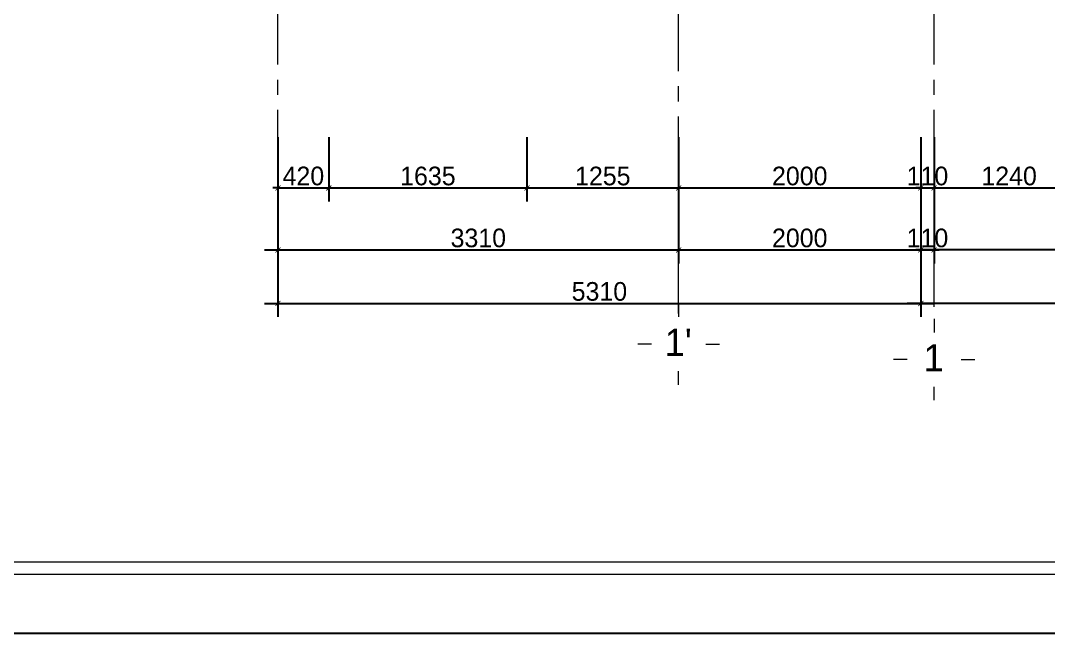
# Model space of a CAD drawing. Header units: millimetres. Extents: x 1832547 to 2001569, y -558009 to -417808.
# Drawn here: x 1911175 to 1919664, y -558009 to -552949 of the extents above; entities that cross this region are included whole.
import ezdxf
from ezdxf.enums import TextEntityAlignment as Align

# ---------------------------------------------------------------- set-up
doc = ezdxf.new("R2010")
doc.units = ezdxf.units.MM
doc.header["$MEASUREMENT"] = 0
doc.linetypes.add('CENTER', pattern=[2, 1.25, -0.25, 0.25, -0.25])
doc.layers.get('0').update_dxf_attribs({"linetype": 'CONTINUOUS'})
doc.layers.get('DEFPOINTS').update_dxf_attribs({"linetype": 'CONTINUOUS'})
for name, color, linetype, lineweight in [('AUDIT_I_160126172308-0', 7, 'CONTINUOUS', 5), ('CA.dim 08', 8, 'CONTINUOUS', 13), ('CA.thay 145', 145, 'CONTINUOUS', 18), ('CA.tim 67', 67, 'CENTER', 9), ('CA.vat lieu 08', 8, 'CONTINUOUS', 5)]:
    doc.layers.add(name, color=color, linetype=linetype, lineweight=lineweight)
doc.styles.add('CA.JSC1', font='Vhavan.ttf', dxfattribs={"width": 0.8})
doc.styles.get("Standard").update_dxf_attribs({"font": 'roman.shx'})
doc.dimstyles.new('CA 70', dxfattribs={"dimscale": 0.7, "dimtxt": 220, "dimasz": 60, "dimexe": 160, "dimexo": 0, "dimgap": 30, "dimtad": 1, "dimdec": 0, "dimrnd": 5, "dimzin": 0, "dimdsep": 46, "dimtxsty": 'Standard', "dimblk": 'ARCHTICK', "dimcen": 0.09, "dimdle": 160, "dimclrd": 256, "dimclre": 256, "dimclrt": 255, "dimadec": 0, "dimazin": 0, "dimtfac": 1, "dimtdec": 0, "dimtix": 1, "dimtmove": 2, "dimatfit": 3, "dimldrblk": 'DOT', "dimfxl": 600, "dimfxlon": 1, "dimtolj": 1, "dimtzin": 0, "dimarcsym": 0})

# ---------------------------------------------------------------- blocks, each defined once
blk = doc.blocks.new('A$C2d76a15f')
blk.add_line((1305.6, 545.7), (27405.3, 545.7))
at = {"color": 4, "linetype": 'Continuous', "lineweight": 18}
blk.add_line((1212.4, 452.5), (27498.5, 452.5), dxfattribs=at)
at = {"layer": 'DEFPOINTS', "ltscale": 600}
blk.add_line((27951, 0), (0, 0), dxfattribs=at)
blk = doc.blocks.new('_ArchTick')
at = {"color": 1, "linetype": 'ByBlock', "const_width": 0.15}
blk.add_lwpolyline([(-0.5, -0.5), (0.5, 0.5)], dxfattribs=at)
blk = doc.blocks.new('*D445')
at = {"layer": 'CA.dim 08', "lineweight": -2, "transparency": 16777216}
for p, q in [((1918719.8, -554422.3), (1918719.8, -554954.3)), ((1924719.9, -554422.3), (1924719.9, -554954.3)), ((1924831.9, -554842.3), (1918607.8, -554842.3))]:
    blk.add_line(p, q, dxfattribs=at)
at = {"layer": 'DEFPOINTS', "color": 0, "transparency": 16777216}
for p in [(1918719.8, -553982.4), (1924719.9, -553982.4), (1918719.8, -554842.3)]:
    blk.add_point(p, dxfattribs=at)
at = {"layer": 'CA.dim 08', "lineweight": -2, "transparency": 16777216, "xscale": 42, "yscale": 42, "zscale": 42, "rotation": 180}
blk.add_blockref('_ArchTick', (1918719.8, -554842.3), dxfattribs=at)
at = {"layer": 'CA.dim 08', "lineweight": -2, "transparency": 16777216, "xscale": 42, "yscale": 42, "zscale": 42}
blk.add_blockref('_ArchTick', (1924719.9, -554842.3), dxfattribs=at)
at = {"layer": 'CA.dim 08', "color": 255, "transparency": 16777216, "insert": (1921719.9, -554744.3), "char_height": 154, "attachment_point": 5}
blk.add_mtext('\\A1;6000', dxfattribs=at)
blk = doc.blocks.new('_DOT')
at = {"color": 1, "linetype": 'ByBlock'}
blk.add_line((-0.5, 0), (-1, 0), dxfattribs=at)
at = {"color": 1, "linetype": 'ByBlock', "const_width": 0.5}
blk.add_lwpolyline([(-0.25, 0, 1), (0.25, 0, 1)], format="xyb", close=True, dxfattribs=at)
blk = doc.blocks.new('*D446')
at = {"layer": 'CA.dim 08', "lineweight": -2, "transparency": 16777216}
for p, q in [((1918609.8, -554863.9), (1918609.8, -555395.9)), ((1924719.9, -554863.9), (1924719.9, -555395.9)), ((1924831.9, -555283.9), (1918497.8, -555283.9))]:
    blk.add_line(p, q, dxfattribs=at)
at = {"layer": 'DEFPOINTS', "color": 0, "transparency": 16777216}
for p in [(1918609.8, -553982.4), (1924719.9, -553982.4), (1918609.8, -555283.9)]:
    blk.add_point(p, dxfattribs=at)
at = {"layer": 'CA.dim 08', "lineweight": -2, "transparency": 16777216, "xscale": 42, "yscale": 42, "zscale": 42, "rotation": 180}
blk.add_blockref('_ArchTick', (1918609.8, -555283.9), dxfattribs=at)
at = {"layer": 'CA.dim 08', "lineweight": -2, "transparency": 16777216, "xscale": 42, "yscale": 42, "zscale": 42}
blk.add_blockref('_ArchTick', (1924719.9, -555283.9), dxfattribs=at)
at = {"layer": 'CA.dim 08', "color": 255, "transparency": 16777216, "insert": (1921664.9, -555185.9), "char_height": 154, "attachment_point": 5}
blk.add_mtext('\\A1;6110', dxfattribs=at)
blk = doc.blocks.new('FDBNDFJKBNFJKDNBFD')
at = {"layer": 'CA.vat lieu 08'}
for p, q in [((664804.5, -453296.5), (664804.5, -453401.5)), ((664594.5, -453611.5), (664489.5, -453611.5)), ((665014.5, -453611.5), (665119.5, -453611.5)), ((664804.5, -453926.5), (664804.5, -453821.5))]:
    blk.add_line(p, q, dxfattribs=at)
blk = doc.blocks.new('*D448')
at = {"layer": 'CA.dim 08', "lineweight": -2, "transparency": 16777216}
for p, q in [((1918609.8, -554422.3), (1918609.8, -554954.3)), ((1918719.8, -554422.3), (1918719.8, -554954.3)), ((1918609.8, -554842.3), (1918567.8, -554842.3)), ((1918609.8, -554842.3), (1918719.8, -554842.3)), ((1918719.8, -554842.3), (1918761.8, -554842.3))]:
    blk.add_line(p, q, dxfattribs=at)
at = {"layer": 'DEFPOINTS', "color": 0, "transparency": 16777216}
for p in [(1918609.8, -553982.4), (1918719.8, -553982.4), (1918719.8, -554842.3)]:
    blk.add_point(p, dxfattribs=at)
at = {"layer": 'CA.dim 08', "lineweight": -2, "transparency": 16777216, "xscale": 42, "yscale": 42, "zscale": 42}
blk.add_blockref('_ArchTick', (1918609.8, -554842.3), dxfattribs=at)
at = {"layer": 'CA.dim 08', "lineweight": -2, "transparency": 16777216, "xscale": 42, "yscale": 42, "zscale": 42, "rotation": 180}
blk.add_blockref('_ArchTick', (1918719.8, -554842.3), dxfattribs=at)
at = {"layer": 'CA.dim 08', "color": 255, "transparency": 16777216, "insert": (1918664.8, -554744.3), "char_height": 154, "attachment_point": 5}
blk.add_mtext('\\A1;110', dxfattribs=at)
blk = doc.blocks.new('*D449')
at = {"layer": 'CA.dim 08', "lineweight": -2, "transparency": 16777216}
for p, q in [((1913300.5, -554422.3), (1913300.5, -554954.3)), ((1916609.8, -554422.3), (1916609.8, -554954.3)), ((1913188.5, -554842.3), (1916721.8, -554842.3))]:
    blk.add_line(p, q, dxfattribs=at)
at = {"layer": 'DEFPOINTS', "color": 0, "transparency": 16777216}
for p in [(1913300.5, -553982.4), (1916609.8, -553982.4), (1916609.8, -554842.3)]:
    blk.add_point(p, dxfattribs=at)
at = {"layer": 'CA.dim 08', "lineweight": -2, "transparency": 16777216, "xscale": 42, "yscale": 42, "zscale": 42, "rotation": 180}
blk.add_blockref('_ArchTick', (1913300.5, -554842.3), dxfattribs=at)
at = {"layer": 'CA.dim 08', "lineweight": -2, "transparency": 16777216, "xscale": 42, "yscale": 42, "zscale": 42}
blk.add_blockref('_ArchTick', (1916609.8, -554842.3), dxfattribs=at)
at = {"layer": 'CA.dim 08', "color": 255, "transparency": 16777216, "insert": (1914955.2, -554744.3), "char_height": 154, "attachment_point": 5}
blk.add_mtext('\\A1;3310', dxfattribs=at)
blk = doc.blocks.new('*D450')
at = {"layer": 'CA.dim 08', "lineweight": -2, "transparency": 16777216}
for p, q in [((1916609.8, -554422.3), (1916609.8, -554954.3)), ((1918609.8, -554422.3), (1918609.8, -554954.3)), ((1916497.8, -554842.3), (1918721.8, -554842.3))]:
    blk.add_line(p, q, dxfattribs=at)
at = {"layer": 'DEFPOINTS', "color": 0, "transparency": 16777216}
for p in [(1916609.8, -553982.4), (1918609.8, -553982.4), (1918609.8, -554842.3)]:
    blk.add_point(p, dxfattribs=at)
at = {"layer": 'CA.dim 08', "lineweight": -2, "transparency": 16777216, "xscale": 42, "yscale": 42, "zscale": 42, "rotation": 180}
blk.add_blockref('_ArchTick', (1916609.8, -554842.3), dxfattribs=at)
at = {"layer": 'CA.dim 08', "lineweight": -2, "transparency": 16777216, "xscale": 42, "yscale": 42, "zscale": 42}
blk.add_blockref('_ArchTick', (1918609.8, -554842.3), dxfattribs=at)
at = {"layer": 'CA.dim 08', "color": 255, "transparency": 16777216, "insert": (1917609.8, -554744.3), "char_height": 154, "attachment_point": 5}
blk.add_mtext('\\A1;2000', dxfattribs=at)
blk = doc.blocks.new('*D451')
at = {"layer": 'CA.dim 08', "lineweight": -2, "transparency": 16777216}
for p, q in [((1913300.5, -554863.9), (1913300.5, -555395.9)), ((1918609.8, -554863.9), (1918609.8, -555395.9)), ((1913188.5, -555283.9), (1918721.8, -555283.9))]:
    blk.add_line(p, q, dxfattribs=at)
at = {"layer": 'DEFPOINTS', "color": 0, "transparency": 16777216}
for p in [(1913300.5, -553982.4), (1918609.8, -553982.4), (1918609.8, -555283.9)]:
    blk.add_point(p, dxfattribs=at)
at = {"layer": 'CA.dim 08', "lineweight": -2, "transparency": 16777216, "xscale": 42, "yscale": 42, "zscale": 42, "rotation": 180}
blk.add_blockref('_ArchTick', (1913300.5, -555283.9), dxfattribs=at)
at = {"layer": 'CA.dim 08', "lineweight": -2, "transparency": 16777216, "xscale": 42, "yscale": 42, "zscale": 42}
blk.add_blockref('_ArchTick', (1918609.8, -555283.9), dxfattribs=at)
at = {"layer": 'CA.dim 08', "color": 255, "transparency": 16777216, "insert": (1915955.2, -555185.9), "char_height": 154, "attachment_point": 5}
blk.add_mtext('\\A1;5310', dxfattribs=at)
blk = doc.blocks.new('*D476')
at = {"layer": 'CA.dim 08', "lineweight": -2, "transparency": 16777216}
for p, q in [((1913300.5, -553910.8), (1913300.5, -554442.8)), ((1913720.5, -553910.8), (1913720.5, -554442.8)), ((1913300.5, -554330.8), (1913258.5, -554330.8)), ((1913300.5, -554330.8), (1913720.5, -554330.8)), ((1913720.5, -554330.8), (1913762.5, -554330.8))]:
    blk.add_line(p, q, dxfattribs=at)
at = {"layer": 'DEFPOINTS', "color": 0, "transparency": 16777216}
for p in [(1913720.5, -552699.2), (1913300.5, -552819.2), (1913720.5, -554330.8)]:
    blk.add_point(p, dxfattribs=at)
at = {"layer": 'CA.dim 08', "lineweight": -2, "transparency": 16777216, "xscale": 42, "yscale": 42, "zscale": 42}
blk.add_blockref('_ArchTick', (1913300.5, -554330.8), dxfattribs=at)
at = {"layer": 'CA.dim 08', "lineweight": -2, "transparency": 16777216, "xscale": 42, "yscale": 42, "zscale": 42, "rotation": 180}
blk.add_blockref('_ArchTick', (1913720.5, -554330.8), dxfattribs=at)
at = {"layer": 'CA.dim 08', "color": 255, "transparency": 16777216, "insert": (1913510.5, -554232.8), "char_height": 154, "attachment_point": 5}
blk.add_mtext('\\A1;420', dxfattribs=at)
blk = doc.blocks.new('*D477')
at = {"layer": 'CA.dim 08', "lineweight": -2, "transparency": 16777216}
for p, q in [((1913720.5, -553910.8), (1913720.5, -554442.8)), ((1915356.7, -553910.8), (1915356.7, -554442.8)), ((1913608.5, -554330.8), (1915468.7, -554330.8))]:
    blk.add_line(p, q, dxfattribs=at)
at = {"layer": 'DEFPOINTS', "color": 0, "transparency": 16777216}
for p in [(1913720.5, -552699.2), (1915356.7, -552819.2), (1915356.7, -554330.8)]:
    blk.add_point(p, dxfattribs=at)
at = {"layer": 'CA.dim 08', "lineweight": -2, "transparency": 16777216, "xscale": 42, "yscale": 42, "zscale": 42, "rotation": 180}
blk.add_blockref('_ArchTick', (1913720.5, -554330.8), dxfattribs=at)
at = {"layer": 'CA.dim 08', "lineweight": -2, "transparency": 16777216, "xscale": 42, "yscale": 42, "zscale": 42}
blk.add_blockref('_ArchTick', (1915356.7, -554330.8), dxfattribs=at)
at = {"layer": 'CA.dim 08', "color": 255, "transparency": 16777216, "insert": (1914538.6, -554232.8), "char_height": 154, "attachment_point": 5}
blk.add_mtext('\\A1;1635', dxfattribs=at)
blk = doc.blocks.new('*D478')
at = {"layer": 'CA.dim 08', "lineweight": -2, "transparency": 16777216}
for p, q in [((1915356.7, -553910.8), (1915356.7, -554442.8)), ((1916609.8, -553910.8), (1916609.8, -554442.8)), ((1915244.7, -554330.8), (1916721.8, -554330.8))]:
    blk.add_line(p, q, dxfattribs=at)
at = {"layer": 'DEFPOINTS', "color": 0, "transparency": 16777216}
for p in [(1916609.8, -552030.7), (1915356.7, -552819.2), (1916609.8, -554330.8)]:
    blk.add_point(p, dxfattribs=at)
at = {"layer": 'CA.dim 08', "lineweight": -2, "transparency": 16777216, "xscale": 42, "yscale": 42, "zscale": 42, "rotation": 180}
blk.add_blockref('_ArchTick', (1915356.7, -554330.8), dxfattribs=at)
at = {"layer": 'CA.dim 08', "lineweight": -2, "transparency": 16777216, "xscale": 42, "yscale": 42, "zscale": 42}
blk.add_blockref('_ArchTick', (1916609.8, -554330.8), dxfattribs=at)
at = {"layer": 'CA.dim 08', "color": 255, "transparency": 16777216, "insert": (1915983.3, -554232.8), "char_height": 154, "attachment_point": 5}
blk.add_mtext('\\A1;1255', dxfattribs=at)
blk = doc.blocks.new('*D479')
at = {"layer": 'CA.dim 08', "lineweight": -2, "transparency": 16777216}
for p, q in [((1916609.8, -553910.8), (1916609.8, -554442.8)), ((1918609.8, -553910.8), (1918609.8, -554442.8)), ((1916497.8, -554330.8), (1918721.8, -554330.8))]:
    blk.add_line(p, q, dxfattribs=at)
at = {"layer": 'DEFPOINTS', "color": 0, "transparency": 16777216}
for p in [(1916609.8, -552030.7), (1918609.8, -552232.2), (1918609.8, -554330.8)]:
    blk.add_point(p, dxfattribs=at)
at = {"layer": 'CA.dim 08', "lineweight": -2, "transparency": 16777216, "xscale": 42, "yscale": 42, "zscale": 42, "rotation": 180}
blk.add_blockref('_ArchTick', (1916609.8, -554330.8), dxfattribs=at)
at = {"layer": 'CA.dim 08', "lineweight": -2, "transparency": 16777216, "xscale": 42, "yscale": 42, "zscale": 42}
blk.add_blockref('_ArchTick', (1918609.8, -554330.8), dxfattribs=at)
at = {"layer": 'CA.dim 08', "color": 255, "transparency": 16777216, "insert": (1917609.8, -554232.8), "char_height": 154, "attachment_point": 5}
blk.add_mtext('\\A1;2000', dxfattribs=at)
blk = doc.blocks.new('*D480')
at = {"layer": 'CA.dim 08', "lineweight": -2, "transparency": 16777216}
for p, q in [((1918609.8, -553910.8), (1918609.8, -554442.8)), ((1918719.8, -553910.8), (1918719.8, -554442.8)), ((1918609.8, -554330.8), (1918567.8, -554330.8)), ((1918609.8, -554330.8), (1918719.8, -554330.8)), ((1918719.8, -554330.8), (1918761.8, -554330.8))]:
    blk.add_line(p, q, dxfattribs=at)
at = {"layer": 'DEFPOINTS', "color": 0, "transparency": 16777216}
for p in [(1918609.8, -552232.2), (1918719.8, -552232.2), (1918719.8, -554330.8)]:
    blk.add_point(p, dxfattribs=at)
at = {"layer": 'CA.dim 08', "lineweight": -2, "transparency": 16777216, "xscale": 42, "yscale": 42, "zscale": 42}
blk.add_blockref('_ArchTick', (1918609.8, -554330.8), dxfattribs=at)
at = {"layer": 'CA.dim 08', "lineweight": -2, "transparency": 16777216, "xscale": 42, "yscale": 42, "zscale": 42, "rotation": 180}
blk.add_blockref('_ArchTick', (1918719.8, -554330.8), dxfattribs=at)
at = {"layer": 'CA.dim 08', "color": 255, "transparency": 16777216, "insert": (1918664.8, -554232.8), "char_height": 154, "attachment_point": 5}
blk.add_mtext('\\A1;110', dxfattribs=at)
blk = doc.blocks.new('*D481')
at = {"layer": 'CA.dim 08', "lineweight": -2, "transparency": 16777216}
for p, q in [((1918719.8, -553910.8), (1918719.8, -554442.8)), ((1919958.1, -553910.8), (1919958.1, -554442.8)), ((1918607.8, -554330.8), (1920070.1, -554330.8))]:
    blk.add_line(p, q, dxfattribs=at)
at = {"layer": 'DEFPOINTS', "color": 0, "transparency": 16777216}
for p in [(1919958.1, -551899.2), (1918719.8, -552232.2), (1919958.1, -554330.8)]:
    blk.add_point(p, dxfattribs=at)
at = {"layer": 'CA.dim 08', "lineweight": -2, "transparency": 16777216, "xscale": 42, "yscale": 42, "zscale": 42, "rotation": 180}
blk.add_blockref('_ArchTick', (1918719.8, -554330.8), dxfattribs=at)
at = {"layer": 'CA.dim 08', "lineweight": -2, "transparency": 16777216, "xscale": 42, "yscale": 42, "zscale": 42}
blk.add_blockref('_ArchTick', (1919958.1, -554330.8), dxfattribs=at)
at = {"layer": 'CA.dim 08', "color": 255, "transparency": 16777216, "insert": (1919338.9, -554232.8), "char_height": 154, "attachment_point": 5}
blk.add_mtext('\\A1;1240', dxfattribs=at)

msp = doc.modelspace()

# ---------------------------------------------------------------- linework, layer by layer
at = {"layer": 'CA.tim 67', "ltscale": 500}
for p, q in [((1913300.5, -555312), (1913300.5, -538939.4)), ((1916609.8, -555365.9), (1916609.8, -538939.4)), ((1918719.8, -555312), (1918719.8, -538939.4))]:
    msp.add_line(p, q, dxfattribs=at)

# ---------------------------------------------------------------- block references
at = {"layer": 'CA.dim 08', "xscale": -1.066666666666667, "yscale": 1.066666666666667, "zscale": 1.066666666666667}
for p in [(2625734.6, -71767.7), (2627844.6, -71895.7)]:
    msp.add_blockref('FDBNDFJKBNFJKDNBFD', p, dxfattribs=at)
at = {"layer": 'CA.thay 145', "xscale": 1.082069156961423, "yscale": 1.082069156961423, "zscale": 1.082069156961423}
msp.add_blockref('A$C2d76a15f', (1906627.1, -558008.8), dxfattribs=at)

# ---------------------------------------------------------------- texts
at = {"layer": 'AUDIT_I_160126172308-0', "style": 'CA.JSC1'}
for s, p in [("1'", (1916606.3, -555604.9)), ('1', (1918716.3, -555732.9))]:
    msp.add_text(s, height=224, dxfattribs=at).set_placement(p, align=Align.MIDDLE)

# ---------------------------------------------------------------- dimensions: what is measured, and where the dimension line sits
at = {"layer": 'CA.dim 08'}
for base, p1, p2, picture, middle in [((1919958.1, -554330.8), (1918719.8, -552232.2), (1919958.1, -551899.2), '*D481', (1919338.9, -554232.8)), ((1916609.8, -554330.8), (1915356.7, -552819.2), (1916609.8, -552030.7), '*D478', (1915983.3, -554232.8)), ((1918609.8, -554330.8), (1916609.8, -552030.7), (1918609.8, -552232.2), '*D479', (1917609.8, -554232.8)), ((1918719.8, -554330.8), (1918609.8, -552232.2), (1918719.8, -552232.2), '*D480', (1918664.8, -554232.8)), ((1913720.5, -554330.8), (1913300.5, -552819.2), (1913720.5, -552699.2), '*D476', (1913510.5, -554232.8)), ((1915356.7, -554330.8), (1913720.5, -552699.2), (1915356.7, -552819.2), '*D477', (1914538.6, -554232.8)), ((1916609.8, -554842.3), (1913300.5, -553982.4), (1916609.8, -553982.4), '*D449', (1914955.2, -554744.3)), ((1918609.8, -555283.9), (1913300.5, -553982.4), (1918609.8, -553982.4), '*D451', (1915955.2, -555185.9)), ((1918609.8, -554842.3), (1916609.8, -553982.4), (1918609.8, -553982.4), '*D450', (1917609.8, -554744.3)), ((1918719.8, -554842.3), (1918609.8, -553982.4), (1918719.8, -553982.4), '*D448', (1918664.8, -554744.3)), ((1918609.8, -555283.9), (1924719.9, -553982.4), (1918609.8, -553982.4), '*D446', (1921664.9, -555185.9)), ((1918719.8, -554842.3), (1924719.9, -553982.4), (1918719.8, -553982.4), '*D445', (1921719.9, -554744.3))]:
    dim = msp.add_linear_dim(base=base, p1=p1, p2=p2, dimstyle='CA 70', dxfattribs=at)
    dim.commit()
    dim.dimension.update_dxf_attribs({"geometry": picture, "text_midpoint": middle})

doc.saveas('drawing.dxf')
